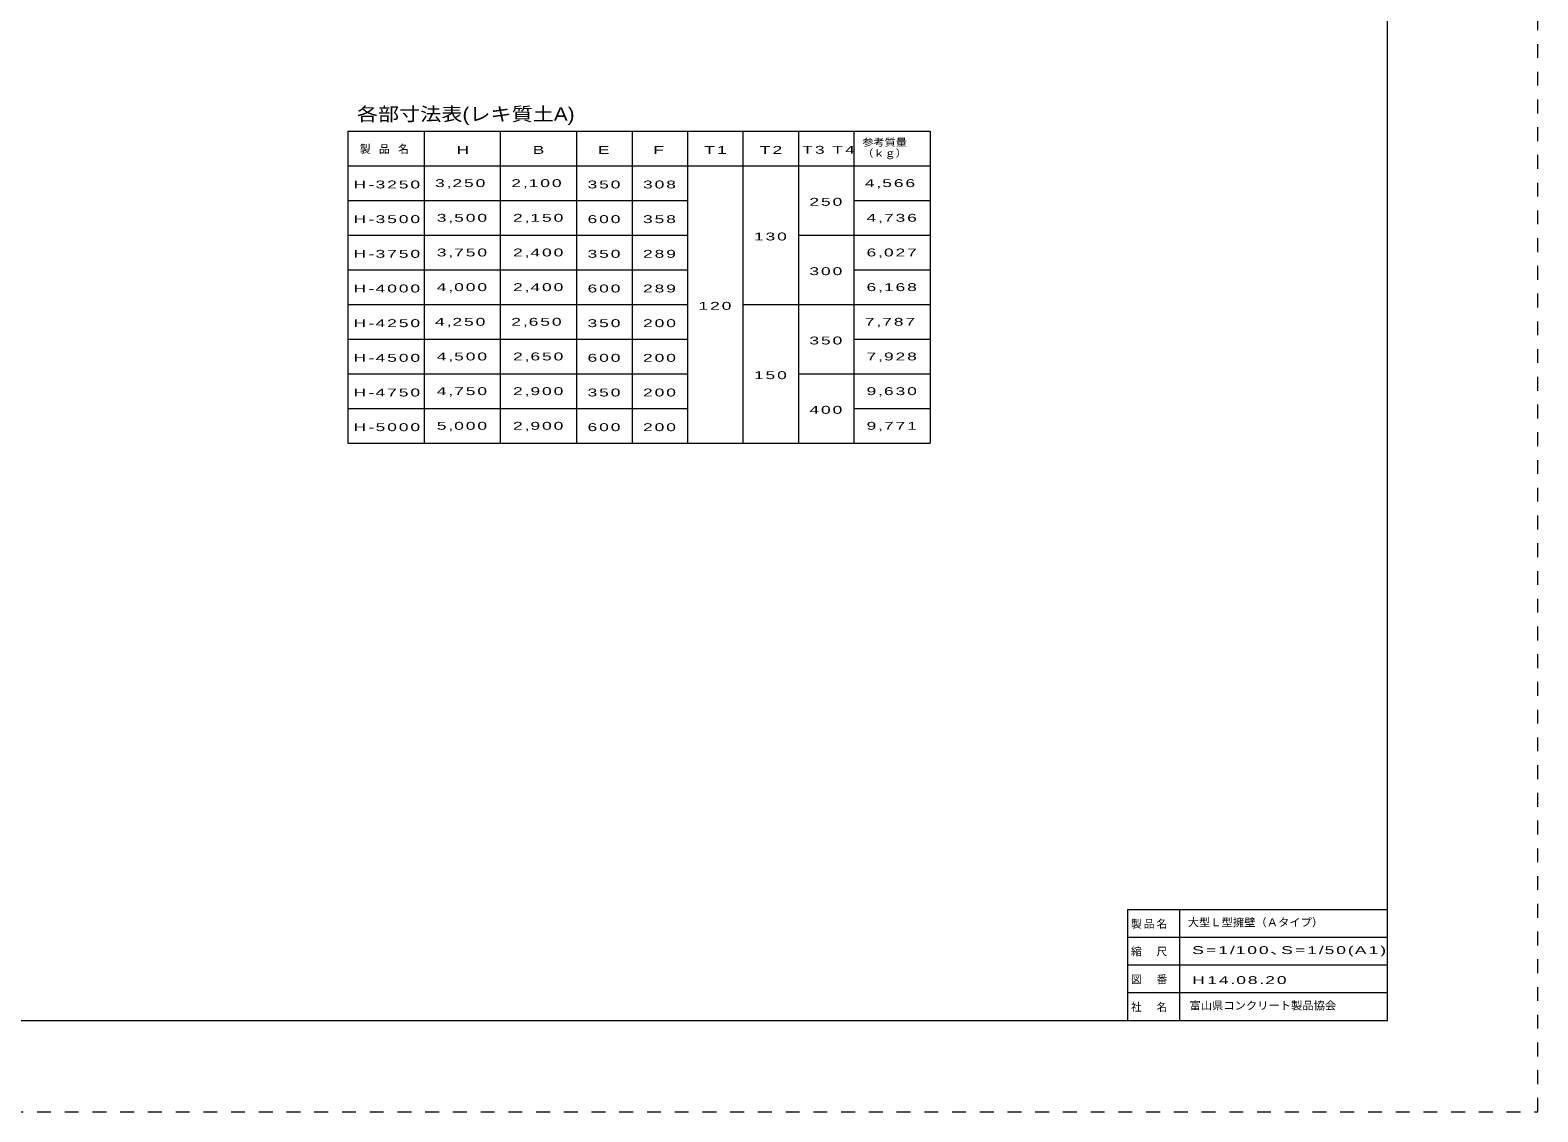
# Model space of a CAD drawing. Units: millimetres at full size, sheet at 1:100; details may follow other scales. Extents: x -2000 to 86100, y -1500 to 60900.
# Drawn here: x 42602 to 86100, y -1500 to 29700 of the extents above; entities that cross this region are included whole.
import ezdxf
from ezdxf.enums import TextEntityAlignment as Align

# ---------------------------------------------------------------- set-up
doc = ezdxf.new("R2010")
doc.units = ezdxf.units.MM
doc.header["$LTSCALE"] = 100
doc.linetypes.add('USER1', pattern=[8, 4, -4])
for name, color, linetype, lineweight in [('chuki', 5, 'Continuous', 13), ('Defpoints_8', 2, 'Continuous', 13), ('V-nasSTD', 5, 'USER1', 13)]:
    doc.layers.add(name, color=color, linetype=linetype, lineweight=lineweight)
doc.styles.add('標準ベクトル', font='')
doc.styles.get('標準ベクトル').set_extended_font_data('標準ベクトル')

msp = doc.modelspace()

# ---------------------------------------------------------------- linework, layer by layer
at = {"layer": 'chuki'}
for p, q in [((51766.1, 26786.6), (51766.1, 17786.6)), ((51766.1, 26786.6), (68566.1, 26786.6)), ((53966.1, 26786.6), (53966.1, 17786.6)), ((56166.1, 26786.6), (56166.1, 17786.6)), ((58366.1, 26786.6), (58366.1, 17786.6)), ((59966.1, 26786.6), (59966.1, 17786.6)), ((61566.1, 26786.6), (61566.1, 17786.6)), ((63166.1, 26786.6), (63166.1, 17786.6)), ((64766.1, 26786.6), (64766.1, 17786.6)), ((66366.1, 26786.6), (66366.1, 17786.6)), ((68566.1, 26786.6), (68566.1, 17786.6)), ((51766.1, 25786.6), (68566.1, 25786.6)), ((51766.1, 24786.6), (61566.1, 24786.6)), ((66366.1, 24786.6), (68566.1, 24786.6)), ((51766.1, 23786.6), (61566.1, 23786.6)), ((64766.1, 23786.6), (68566.1, 23786.6)), ((51766.1, 22786.6), (61566.1, 22786.6)), ((66366.1, 22786.6), (68566.1, 22786.6)), ((51766.1, 21786.6), (61566.1, 21786.6)), ((63166.1, 21786.6), (68566.1, 21786.6)), ((51766.1, 20786.6), (61566.1, 20786.6)), ((66366.1, 20786.6), (68566.1, 20786.6)), ((51766.1, 19786.6), (61566.1, 19786.6)), ((64766.1, 19786.6), (68566.1, 19786.6)), ((51766.1, 18786.6), (61566.1, 18786.6)), ((66366.1, 18786.6), (68566.1, 18786.6)), ((51766.1, 17786.6), (68566.1, 17786.6)), ((75761.2, 4337.5), (75761.2, 1137.5)), ((74261.2, 3537.5), (81761.2, 3537.5)), ((74261.2, 2737.5), (81761.2, 2737.5)), ((74261.2, 1937.5), (81761.2, 1937.5))]:
    msp.add_line(p, q, dxfattribs=at)
at = {"layer": 'Defpoints_8'}
for q in [(81761.2, 4337.5), (74261.2, 1137.5)]:
    msp.add_line((74261.2, 4337.5), q, dxfattribs=at)
msp.add_lwpolyline([(81761.2, 59337.5), (811.7, 59337.5), (811.7, 1137.5), (81761.2, 1137.5)], close=True, dxfattribs=at)
at = {"layer": 'V-nasSTD'}
for p, q in [((86100, -1500), (86100, 60900)), ((-2000, -1500), (86100, -1500))]:
    msp.add_line(p, q, dxfattribs=at)

# ---------------------------------------------------------------- texts
at = {"layer": 'chuki', "style": '標準ベクトル'}
for s, height, width, p in [('各部寸法表(レキ質土A)', 388.6, 1.15, (52026.7, 26969.3)), (' 参考質量', 205.3, 1.15, (66520.3, 26300.6)), (' （ｋｇ）', 205.3, 1.15, (66520.3, 25986.6)), (' 大型Ｌ型擁壁（Ａタイプ）', 227.3, 1.05, (75911.2, 3782.5)), (' 富山県コンクリート製品協会', 227.3, 1.05, (75961.2, 1382.5))]:
    msp.add_text(s, height=height, dxfattribs=dict(at, width=width)).set_placement(p, align=Align.BOTTOM_LEFT)
at = {"layer": 'chuki', "char_height": 227.3, "attachment_point": 7, "style": '標準ベクトル'}
for s, insert in [('\\T1.4;\\~製\\~品\\~名', (51993.7, 26131.6)), ('\\T1.2;\\W1.65;\\~H', (54734.8, 26131.6)), ('\\T1.2;\\W1.65;\\~B', (56934.8, 26131.6)), ('\\T1.2;\\W1.65;\\~E', (58815.9, 26131.6)), ('\\T1.2;\\W1.65;\\~F', (60415.9, 26131.6)), ('\\T1.2;\\W1.65;\\~T1', (61884.7, 26131.6)), ('\\T1.2;\\W1.65;\\~T2', (63484.7, 26131.6)), ('\\T1.2;\\W1.65;\\~T3\\~T4', (64709.9, 26131.6)), ('\\T1.2;\\W1.65;\\~H-3250', (51766.1, 25131.6)), ('\\T1.2;\\W1.65;\\~3,250', (54116.1, 25131.6)), ('\\T1.2;\\W1.65;\\~2,100', (56316.1, 25131.6)), ('\\T1.2;\\W1.65;\\~350', (58516.1, 25131.6)), ('\\T1.2;\\W1.65;\\~308', (60116.1, 25131.6)), ('\\T1.2;\\W1.65;\\~4,566', (66516.1, 25131.6)), ('\\T1.2;\\W1.65;\\~250', (64916.1, 24631.6)), ('\\T1.2;\\W1.65;\\~H-3500', (51766.1, 24131.6)), ('\\T1.2;\\W1.65;\\~3,500', (54166.1, 24131.6)), ('\\T1.2;\\W1.65;\\~2,150', (56366.1, 24131.6)), ('\\T1.2;\\W1.65;\\~600', (58516.1, 24131.6)), ('\\T1.2;\\W1.65;\\~358', (60116.1, 24131.6)), ('\\T1.2;\\W1.65;\\~4,736', (66566.1, 24131.6)), ('\\T1.2;\\W1.65;\\~130', (63316.1, 23631.6)), ('\\T1.2;\\W1.65;\\~H-3750', (51766.1, 23131.6)), ('\\T1.2;\\W1.65;\\~3,750', (54166.1, 23131.6)), ('\\T1.2;\\W1.65;\\~2,400', (56366.1, 23131.6)), ('\\T1.2;\\W1.65;\\~350', (58516.1, 23131.6)), ('\\T1.2;\\W1.65;\\~289', (60116.1, 23131.6)), ('\\T1.2;\\W1.65;\\~6,027', (66566.1, 23131.6)), ('\\T1.2;\\W1.65;\\~300', (64916.1, 22631.6)), ('\\T1.2;\\W1.65;\\~H-4000', (51766.1, 22131.6)), ('\\T1.2;\\W1.65;\\~4,000', (54166.1, 22131.6)), ('\\T1.2;\\W1.65;\\~2,400', (56366.1, 22131.6)), ('\\T1.2;\\W1.65;\\~600', (58516.1, 22131.6)), ('\\T1.2;\\W1.65;\\~289', (60116.1, 22131.6)), ('\\T1.2;\\W1.65;\\~6,168', (66566.1, 22131.6)), ('\\T1.2;\\W1.65;\\~120', (61716.1, 21631.6)), ('\\T1.2;\\W1.65;\\~H-4250', (51766.1, 21131.6)), ('\\T1.2;\\W1.65;\\~4,250', (54116.1, 21131.6)), ('\\T1.2;\\W1.65;\\~2,650', (56316.1, 21131.6)), ('\\T1.2;\\W1.65;\\~350', (58516.1, 21131.6)), ('\\T1.2;\\W1.65;\\~200', (60116.1, 21131.6)), ('\\T1.2;\\W1.65;\\~7,787', (66516.1, 21131.6)), ('\\T1.2;\\W1.65;\\~350', (64916.1, 20631.6)), ('\\T1.2;\\W1.65;\\~H-4500', (51766.1, 20131.6)), ('\\T1.2;\\W1.65;\\~4,500', (54166.1, 20131.6)), ('\\T1.2;\\W1.65;\\~2,650', (56366.1, 20131.6)), ('\\T1.2;\\W1.65;\\~600', (58516.1, 20131.6)), ('\\T1.2;\\W1.65;\\~200', (60116.1, 20131.6)), ('\\T1.2;\\W1.65;\\~7,928', (66566.1, 20131.6)), ('\\T1.2;\\W1.65;\\~150', (63316.1, 19631.6)), ('\\T1.2;\\W1.65;\\~H-4750', (51766.1, 19131.6)), ('\\T1.2;\\W1.65;\\~4,750', (54166.1, 19131.6)), ('\\T1.2;\\W1.65;\\~2,900', (56366.1, 19131.6)), ('\\T1.2;\\W1.65;\\~350', (58516.1, 19131.6)), ('\\T1.2;\\W1.65;\\~200', (60116.1, 19131.6)), ('\\T1.2;\\W1.65;\\~9,630', (66566.1, 19131.6)), ('\\T1.2;\\W1.65;\\~400', (64916.1, 18631.6)), ('\\T1.2;\\W1.65;\\~H-5000', (51766.1, 18131.6)), ('\\T1.2;\\W1.65;\\~5,000', (54166.1, 18131.6)), ('\\T1.2;\\W1.65;\\~2,900', (56366.1, 18131.6)), ('\\T1.2;\\W1.65;\\~600', (58516.1, 18131.6)), ('\\T1.2;\\W1.65;\\~200', (60116.1, 18131.6)), ('\\T1.2;\\W1.65;\\~9,771', (66566.1, 18131.6)), ('\\T1.19;\\~製品名', (74261.2, 3782.5)), ('\\T1.19;\\~縮\u3000尺', (74261.2, 2982.5)), ('\\T1.2;\\W1.65;\\~S=1/100､S=1/50(A1)', (75961.2, 2982.5)), ('\\T1.19;\\~図\u3000番', (74261.2, 2182.5)), ('\\T1.2;\\W1.65;\\~H14.08.20', (75961.2, 2182.5)), ('\\T1.19;\\~社\u3000名', (74261.2, 1382.5))]:
    msp.add_mtext(s, dxfattribs=dict(at, insert=insert))

doc.saveas('drawing.dxf')
